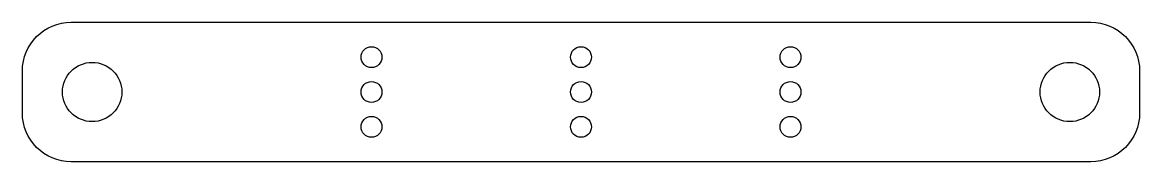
# Model space of a CAD drawing. Header units: millimetres. Extents: x -55 to 105, y -8 to 12.
import ezdxf

# ---------------------------------------------------------------- set-up
doc = ezdxf.new("R2010")
doc.units = ezdxf.units.MM
doc.layers.get('0').update_dxf_attribs({"linetype": 'CONTINUOUS'})

msp = doc.modelspace()

# ---------------------------------------------------------------- linework, layer by layer
msp.add_lwpolyline([(98, 12.34375, -0.414213562), (105, 5.34375), (105, -0.65625, -0.414213562), (98, -7.65625), (-48, -7.65625, -0.414213562), (-55, -0.65625), (-55, 5.34375, -0.414213562), (-48, 12.34375)], format="xyb", close=True)
for centre, radius in [((-5, 7.34375), 1.5), ((25, 7.34375), 1.5), ((55, 7.34375), 1.5), ((-45, 2.34375), 4.25), ((95, 2.34375), 4.25), ((-5, 2.34375), 1.5), ((25, 2.34375), 1.5), ((55, 2.34375), 1.5), ((-5, -2.65625), 1.5), ((25, -2.65625), 1.5), ((55, -2.65625), 1.5)]:
    msp.add_circle(centre, radius)

doc.saveas('drawing.dxf')
